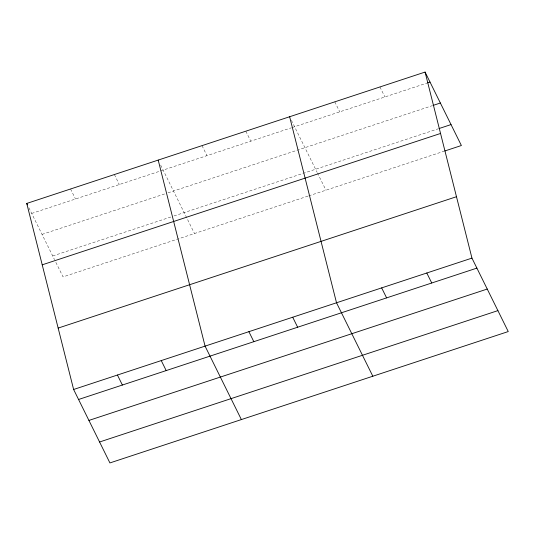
<?xml version="1.0" encoding="UTF-8"?>
<svg xmlns="http://www.w3.org/2000/svg" width="535" height="535" viewBox="0 0 535 535"><rect width="100%" height="100%" fill="white"/><g stroke="black" fill="none" stroke-linecap="round" stroke-linejoin="round"><path stroke-width="0.4" stroke-dasharray="2.67 2.01" d="M31.692 213.445L291.461 127.771M292.244 127.511L426.85 83.112M42.044 234.383L164.88 193.864M168.01 192.834L432.447 105.622M52.704 255.951L170.852 216.989M173.982 215.953L438.359 128.761M307.953 196.118L63.05 276.889L54.918 260.438M308.735 195.863L443.956 151.265M379.93 86.958L384.879 96.955M334.79 101.844L339.732 111.848M291.408 120.308L317.074 172.237M317.449 172.986L325.949 190.186M245.833 131.189L250.775 141.186M202.016 145.634L206.958 155.638M160.667 165.088L194.499 233.541M114.383 174.537L119.325 184.542M70.566 188.989L75.509 198.993M28.87 207.727L54.55 259.689"/><path stroke-width="0.8" d="M425.078 72.071L471.95 258.111L508.25 331.56L109.922 462.929L73.623 389.48L26.75 203.44L425.078 72.071L461.377 145.52L444.745 151.004M427.646 82.851L430.02 82.069M433.236 105.362L440.365 103.008M439.148 128.5L451.032 124.581M42.218 264.832L440.546 133.462M58.154 328.089L456.482 196.713M73.623 389.48L471.95 258.111M78.565 399.484L476.892 268.109M88.917 420.423L487.238 289.047M99.577 441.997L497.904 310.621M426.803 272.997L431.745 283.002M381.662 287.89L386.604 297.888M372.821 376.225L336.515 302.777L289.642 116.737M292.705 317.228L297.647 327.226M248.889 331.68L253.831 341.678M241.372 419.58L205.072 346.132L158.2 160.085M161.256 360.577L166.198 370.581M117.439 375.028L122.381 385.033M26.75 203.44L27.459 204.872"/></g></svg>
